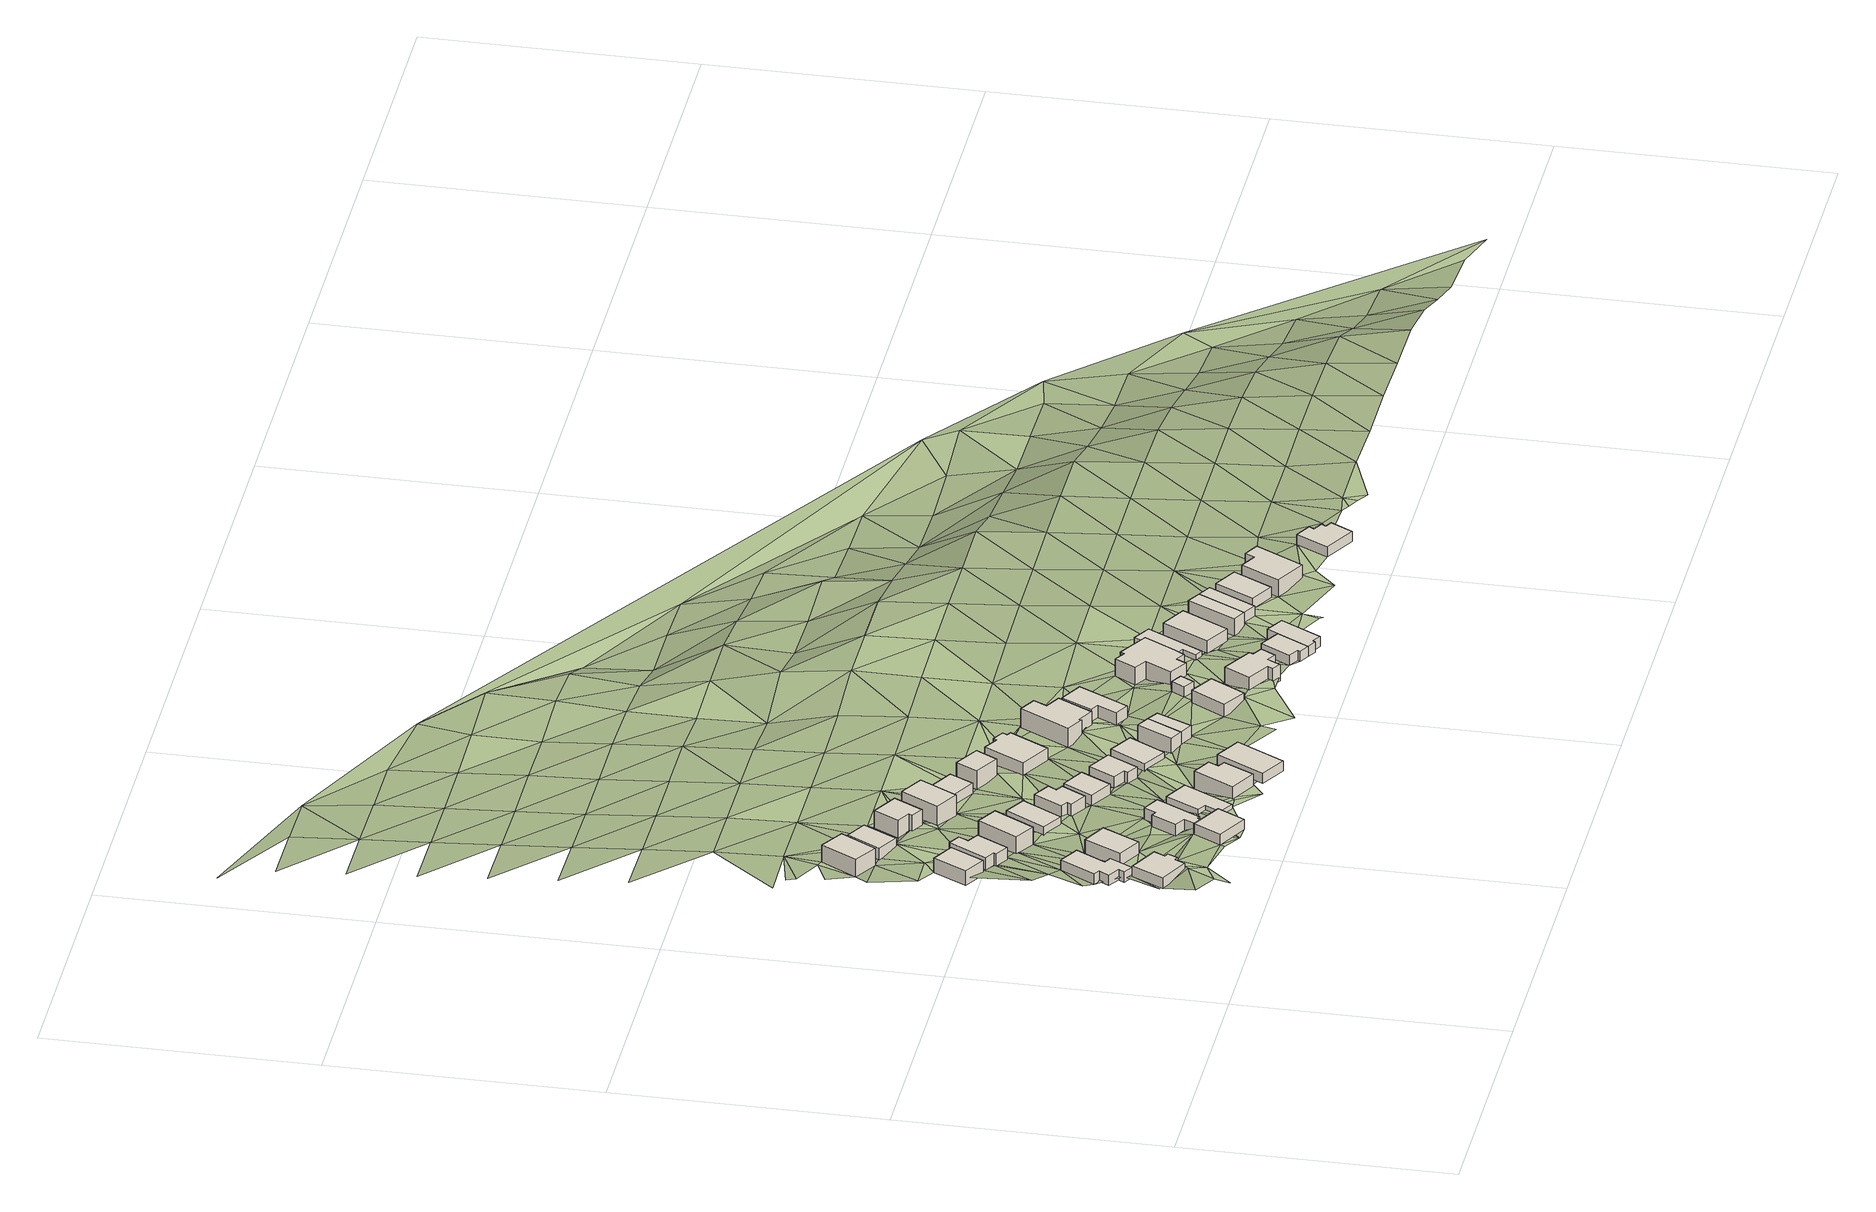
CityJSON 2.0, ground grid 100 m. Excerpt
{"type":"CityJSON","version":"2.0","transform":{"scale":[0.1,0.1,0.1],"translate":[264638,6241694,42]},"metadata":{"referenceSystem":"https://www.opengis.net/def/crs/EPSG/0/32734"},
"CityObjects":{
"building1":{"type":"Building","attributes":{"osm_address":"4 Baris Road University Estate Cape Town","osm_building":"house","osm_building:levels":"1","footprint":{"type":"Polygon"},"ground_height":74.81,"building_height":4.1,"roof_height":78.91,"plus_code":"4FRW3F63+GGM"},"geometry":[{"type":"Solid","lod":"1","boundaries":[[[[0,1,2,3]],[[1,4,5,2]],[[4,6,7,5]],[[6,8,9,7]],[[8,10,11,9]],[[10,12,13,11]],[[12,14,15,13]],[[14,0,3,15]],[[3,2,5,7,9,11,13,15]],[[14,12,10,8,6,4,1,0]]]]}]},
"building2":{"type":"Building","attributes":{"osm_address":"58 Ritchie Street University Estate Cape Town","osm_building":"house","osm_building:levels":"1","footprint":{"type":"Polygon"},"ground_height":72.65,"building_height":4.1,"roof_height":76.75,"plus_code":"4FRW3F63+JGF"},"geometry":[{"type":"Solid","lod":"1","boundaries":[[[[16,17,18,19]],[[17,20,21,18]],[[20,22,23,21]],[[22,24,25,23]],[[24,26,27,25]],[[26,28,29,27]],[[28,30,31,29]],[[30,32,33,31]],[[32,34,35,33]],[[34,16,19,35]],[[19,18,21,23,25,27,29,31,33,35]],[[34,32,30,28,26,24,22,20,17,16]]]]}]},
"building3":{"type":"Building","attributes":{"osm_address":"60 Ritchie Street University Estate Cape Town","osm_building":"house","osm_building:levels":"1","footprint":{"type":"Polygon"},"ground_height":74.81,"building_height":4.1,"roof_height":78.91,"plus_code":"4FRW3F63+JH4"},"geometry":[{"type":"Solid","lod":"1","boundaries":[[[[36,37,38,39]],[[37,40,41,38]],[[40,42,43,41]],[[42,36,39,43]],[[39,38,41,43]],[[42,40,37,36]]]]}]},
"building4":{"type":"Building","attributes":{"osm_address":"65 Ritchie Street University Estate Cape Town","osm_building":"house","osm_building:levels":"1","footprint":{"type":"Polygon"},"ground_height":70.51,"building_height":4.1,"roof_height":74.61,"plus_code":"4FRW3F63+QGM"},"geometry":[{"type":"Solid","lod":"1","boundaries":[[[[44,45,46,47]],[[45,48,49,46]],[[48,50,51,49]],[[50,44,47,51]],[[47,46,49,51]],[[50,48,45,44]]]]}]},
"building5":{"type":"Building","attributes":{"osm_address":"3 Baris Road University Estate Cape Town","osm_building":"house","osm_building:levels":"1","footprint":{"type":"Polygon"},"ground_height":76.83,"building_height":4.1,"roof_height":80.93,"plus_code":"4FRW3F63+FJH"},"geometry":[{"type":"Solid","lod":"1","boundaries":[[[[52,53,54,55]],[[53,56,57,54]],[[56,58,59,57]],[[58,52,55,59]],[[55,54,57,59]],[[58,56,53,52]]]]}]},
"building6":{"type":"Building","attributes":{"osm_address":"67 Ritchie Street University Estate Cape Town","osm_building":"house","osm_building:levels":"1","footprint":{"type":"Polygon"},"ground_height":70.51,"building_height":4.1,"roof_height":74.61,"plus_code":"4FRW3F63+QH6"},"geometry":[{"type":"Solid","lod":"1","boundaries":[[[[60,61,62,63]],[[61,64,65,62]],[[64,66,67,65]],[[66,68,69,67]],[[68,70,71,69]],[[70,72,73,71]],[[72,74,75,73]],[[74,60,63,75]],[[63,62,65,67,69,71,73,75]],[[74,72,70,68,66,64,61,60]]]]}]},
"building7":{"type":"Building","attributes":{"osm_address":"38 Selbourne Road University Estate Cape Town","osm_building":"house","osm_building:levels":"2","footprint":{"type":"Polygon"},"ground_height":67.01,"building_height":6.9,"roof_height":73.91,"plus_code":"4FRW3F63+WGG"},"geometry":[{"type":"Solid","lod":"1","boundaries":[[[[76,77,78,79]],[[77,80,81,78]],[[80,82,83,81]],[[82,76,79,83]],[[79,78,81,83]],[[82,80,77,76]]]]}]},
"building8":{"type":"Building","attributes":{"osm_address":"1 Baris Road University Estate Cape Town","osm_building":"house","osm_building:levels":"1","footprint":{"type":"Polygon"},"ground_height":73.82,"building_height":4.1,"roof_height":77.92,"plus_code":"4FRW3F63+GMW"},"geometry":[{"type":"Solid","lod":"1","boundaries":[[[[84,85,86,87]],[[85,88,89,86]],[[88,90,91,89]],[[90,92,93,91]],[[92,94,95,93]],[[94,96,97,95]],[[96,98,99,97]],[[98,100,101,99]],[[100,102,103,101]],[[102,84,87,103]],[[87,86,89,91,93,95,97,99,101,103]],[[102,100,98,96,94,92,90,88,85,84]]]]}]},
"building9":{"type":"Building","attributes":{"osm_address":"69 Ritchie Street University Estate Cape Town","osm_building":"house","osm_building:levels":"2","footprint":{"type":"Polygon"},"ground_height":69.58,"building_height":6.9,"roof_height":76.48,"plus_code":"4FRW3F63+PJV"},"geometry":[{"type":"Solid","lod":"1","boundaries":[[[[104,105,106,107]],[[105,108,109,106]],[[108,110,111,109]],[[110,104,107,111]],[[107,106,109,111]],[[110,108,105,104]]]]}]},
"building10":{"type":"Building","attributes":{"osm_address":"40 Selbourne Road University Estate Cape Town","osm_building":"house","osm_building:levels":"1","footprint":{"type":"Polygon"},"ground_height":67.01,"building_height":4.1,"roof_height":71.11,"plus_code":"4FRW3F63+WH5"},"geometry":[{"type":"Solid","lod":"1","boundaries":[[[[112,113,114,115]],[[113,116,117,114]],[[116,118,119,117]],[[118,112,115,119]],[[115,114,117,119]],[[118,116,113,112]]]]}]},
"building11":{"type":"Building","attributes":{"osm_address":"64 Ritchie Street University Estate Cape Town","osm_building":"house","osm_building:levels":"1","footprint":{"type":"Polygon"},"ground_height":73.32,"building_height":4.1,"roof_height":77.42,"plus_code":"4FRW3F63+GPG"},"geometry":[{"type":"Solid","lod":"1","boundaries":[[[[120,121,122,123]],[[121,124,125,122]],[[124,126,127,125]],[[126,128,129,127]],[[128,130,131,129]],[[130,120,123,131]],[[123,122,125,127,129,131]],[[130,128,126,124,121,120]]]]}]},
"building12":{"type":"Building","attributes":{"osm_address":"71 Ritchie Street University Estate Cape Town","osm_building":"house","osm_building:levels":"1","footprint":{"type":"Polygon"},"ground_height":69.58,"building_height":4.1,"roof_height":73.68,"plus_code":"4FRW3F63+PM8"},"geometry":[{"type":"Solid","lod":"1","boundaries":[[[[132,133,134,135]],[[133,136,137,134]],[[136,138,139,137]],[[138,132,135,139]],[[135,134,137,139]],[[138,136,133,132]]]]}]},
"building13":{"type":"Building","attributes":{"osm_address":"42 Selbourne Road University Estate Cape Town","osm_building":"house","osm_building:levels":"2","footprint":{"type":"Polygon"},"ground_height":66.49,"building_height":6.9,"roof_height":73.39,"plus_code":"4FRW3F63+VMJ"},"geometry":[{"type":"Solid","lod":"1","boundaries":[[[[140,141,142,143]],[[141,144,145,142]],[[144,146,147,145]],[[146,148,149,147]],[[148,150,151,149]],[[150,140,143,151]],[[143,142,145,147,149,151]],[[150,148,146,144,141,140]]]]}]},
"building14":{"type":"Building","attributes":{"osm_address":"66 Ritchie Street University Estate Cape Town","osm_building":"house","osm_building:levels":"1","footprint":{"type":"Polygon"},"ground_height":76.31,"building_height":4.1,"roof_height":80.41,"plus_code":"4FRW3F63+FQQ"},"geometry":[{"type":"Solid","lod":"1","boundaries":[[[[152,153,154,155]],[[153,156,157,154]],[[156,158,159,157]],[[158,160,161,159]],[[160,162,163,161]],[[162,152,155,163]],[[155,154,157,159,161,163]],[[162,160,158,156,153,152]]]]}]},
"building15":{"type":"Building","attributes":{"osm_address":"73 Ritchie Street University Estate Cape Town","osm_building":"house","osm_building:levels":"1","footprint":{"type":"Polygon"},"ground_height":70.76,"building_height":4.1,"roof_height":74.86,"plus_code":"4FRW3F63+MPP"},"geometry":[{"type":"Solid","lod":"1","boundaries":[[[[164,165,166,167]],[[165,168,169,166]],[[168,170,171,169]],[[170,172,173,171]],[[172,174,175,173]],[[174,176,177,175]],[[176,178,179,177]],[[178,164,167,179]],[[167,166,169,171,173,175,177,179]],[[178,176,174,172,170,168,165,164]]]]}]},
"building16":{"type":"Building","attributes":{"osm_address":"44 Selbourne Road University Estate Cape Town","osm_building":"house","osm_building:levels":"2","footprint":{"type":"Polygon"},"ground_height":67.99,"building_height":6.9,"roof_height":74.89,"plus_code":"4FRW3F63+RPR"},"geometry":[{"type":"Solid","lod":"1","boundaries":[[[[180,181,182,183]],[[181,184,185,182]],[[184,186,187,185]],[[186,180,183,187]],[[183,182,185,187]],[[186,184,181,180]]]]}]},
"building17":{"type":"Building","attributes":{"osm_address":"75 Ritchie Street University Estate Cape Town","osm_building":"house","osm_building:levels":"1","footprint":{"type":"Polygon"},"ground_height":70.76,"building_height":4.1,"roof_height":74.86,"plus_code":"4FRW3F63+MQ3"},"geometry":[{"type":"Solid","lod":"1","boundaries":[[[[188,189,190,191]],[[189,192,193,190]],[[192,194,195,193]],[[194,188,191,195]],[[191,190,193,195]],[[194,192,189,188]]]]}]},
"building18":{"type":"Building","attributes":{"osm_address":"68 Ritchie Street University Estate Cape Town","osm_building":"house","osm_building:levels":"1","footprint":{"type":"Polygon"},"ground_height":76.35,"building_height":4.1,"roof_height":80.45,"plus_code":"4FRW3F63+FR9"},"geometry":[{"type":"Solid","lod":"1","boundaries":[[[[196,197,198,199]],[[197,200,201,198]],[[200,202,203,201]],[[202,196,199,203]],[[199,198,201,203]],[[202,200,197,196]]]]}]},
"building19":{"type":"Building","attributes":{"osm_address":"46 Selbourne Road University Estate Cape Town","osm_building":"house","osm_building:levels":"1","footprint":{"type":"Polygon"},"ground_height":67.23,"building_height":4.1,"roof_height":71.33,"plus_code":"4FRW3F63+RQC"},"geometry":[{"type":"Solid","lod":"1","boundaries":[[[[204,205,206,207]],[[205,208,209,206]],[[208,210,211,209]],[[210,204,207,211]],[[207,206,209,211]],[[210,208,205,204]]]]}]},
"building20":{"type":"Building","attributes":{"osm_address":"77 Ritchie Street University Estate Cape Town","osm_building":"house","osm_building:levels":"1","footprint":{"type":"Polygon"},"ground_height":71.08,"building_height":4.1,"roof_height":75.18,"plus_code":"4FRW3F63+JRP"},"geometry":[{"type":"Solid","lod":"1","boundaries":[[[[212,213,214,215]],[[213,216,217,214]],[[216,218,219,217]],[[218,220,221,219]],[[220,222,223,221]],[[222,212,215,223]],[[215,214,217,219,221,223]],[[222,220,218,216,213,212]]]]}]},
"building21":{"type":"Building","attributes":{"osm_address":"79 Ritchie Street University Estate Cape Town","osm_building":"house","osm_building:levels":"1","footprint":{"type":"Polygon"},"ground_height":71.08,"building_height":4.1,"roof_height":75.18,"plus_code":"4FRW3F63+JV4"},"geometry":[{"type":"Solid","lod":"1","boundaries":[[[[224,225,226,227]],[[225,228,229,226]],[[228,230,231,229]],[[230,224,227,231]],[[227,226,229,231]],[[230,228,225,224]]]]}]},
"building22":{"type":"Building","attributes":{"osm_address":"48 Selbourne Road University Estate Cape Town","osm_building":"house","osm_building:levels":"2","footprint":{"type":"Polygon"},"ground_height":67.62,"building_height":6.9,"roof_height":74.52,"plus_code":"4FRW3F63+RR2"},"geometry":[{"type":"Solid","lod":"1","boundaries":[[[[232,233,234,235]],[[233,236,237,234]],[[236,238,239,237]],[[238,232,235,239]],[[235,234,237,239]],[[238,236,233,232]]]]}]},
"building23":{"type":"Building","attributes":{"osm_address":"81 Ritchie Street University Estate Cape Town","osm_building":"house","osm_building:levels":"1","footprint":{"type":"Polygon"},"ground_height":74.51,"building_height":4.1,"roof_height":78.61,"plus_code":"4FRW3F63+HWM"},"geometry":[{"type":"Solid","lod":"1","boundaries":[[[[240,241,242,243]],[[241,244,245,242]],[[244,246,247,245]],[[246,240,243,247]],[[243,242,245,247]],[[246,244,241,240]]]]}]},
"building24":{"type":"Building","attributes":{"osm_address":"50 Selbourne Road University Estate Cape Town","osm_building":"house","osm_building:levels":"1","footprint":{"type":"Polygon"},"ground_height":68.93,"building_height":4.1,"roof_height":73.03,"plus_code":"4FRW3F63+QV7"},"geometry":[{"type":"Solid","lod":"1","boundaries":[[[[248,249,250,251]],[[249,252,253,250]],[[252,254,255,253]],[[254,256,257,255]],[[256,258,259,257]],[[258,260,261,259]],[[260,262,263,261]],[[262,248,251,263]],[[251,250,253,255,257,259,261,263]],[[262,260,258,256,254,252,249,248]]]]}]},
"building25":{"type":"Building","attributes":{"osm_address":"4 Lorraine Avenue University Estate Cape Town","osm_building":"house","osm_building:levels":"1","footprint":{"type":"Polygon"},"ground_height":74.51,"building_height":4.1,"roof_height":78.61,"plus_code":"4FRW3F63+HWH"},"geometry":[{"type":"Solid","lod":"1","boundaries":[[[[240,246,247,243]],[[246,264,265,247]],[[264,266,267,265]],[[266,240,243,267]],[[243,247,265,267]],[[266,264,246,240]]]]}]},
"building26":{"type":"Building","attributes":{"osm_address":"52 Selbourne Road University Estate Cape Town","osm_building":"house","osm_building:levels":"2","footprint":{"type":"Polygon"},"ground_height":69.59,"building_height":6.9,"roof_height":76.49,"plus_code":"4FRW3F63+PX6"},"geometry":[{"type":"Solid","lod":"1","boundaries":[[[[268,269,270,271]],[[269,272,273,270]],[[272,274,275,273]],[[274,276,277,275]],[[276,278,279,277]],[[278,280,281,279]],[[280,282,283,281]],[[282,268,271,283]],[[271,270,273,275,277,279,281,283]],[[282,280,278,276,274,272,269,268]]]]}]},
"building27":{"type":"Building","attributes":{"osm_address":"83 Ritchie Street University Estate Cape Town","osm_building":"house","osm_building:levels":"1","footprint":{"type":"Polygon"},"ground_height":75.36,"building_height":4.1,"roof_height":79.46,"plus_code":"4FRW3F64+G2P"},"geometry":[{"type":"Solid","lod":"1","boundaries":[[[[284,285,286,287]],[[285,288,289,286]],[[288,290,291,289]],[[290,284,287,291]],[[287,286,289,291]],[[290,288,285,284]]]]}]},
"building28":{"type":"Building","attributes":{"osm_address":"54 Selbourne Road University Estate Cape Town","osm_building":"house","osm_building:levels":"1","footprint":{"type":"Polygon"},"ground_height":71.94,"building_height":4.1,"roof_height":76.04,"plus_code":"4FRW3F64+M2C"},"geometry":[{"type":"Solid","lod":"1","boundaries":[[[[292,293,294,295]],[[293,296,297,294]],[[296,298,299,297]],[[298,300,301,299]],[[300,302,303,301]],[[302,292,295,303]],[[295,294,297,299,301,303]],[[302,300,298,296,293,292]]]]}]},
"building29":{"type":"Building","attributes":{"osm_address":"Ritchie Street University Estate Cape Town","osm_building":"garage","osm_building:levels":"1","footprint":{"type":"Polygon"},"ground_height":75.36,"building_height":4.1,"roof_height":79.46,"plus_code":"4FRW3F64+H3C"},"geometry":[{"type":"Solid","lod":"1","boundaries":[[[[304,305,306,307]],[[305,308,309,306]],[[308,310,311,309]],[[310,304,307,311]],[[307,306,309,311]],[[310,308,305,304]]]]}]},
"building30":{"type":"Building","attributes":{"osm_address":"85 Ritchie Street University Estate Cape Town","osm_building":"house","osm_building:levels":"1","footprint":{"type":"Polygon"},"ground_height":77.81,"building_height":4.1,"roof_height":81.91,"plus_code":"4FRW3F64+F4R"},"geometry":[{"type":"Solid","lod":"1","boundaries":[[[[312,313,314,315]],[[313,316,317,314]],[[316,318,319,317]],[[318,320,321,319]],[[320,322,323,321]],[[322,324,325,323]],[[324,326,327,325]],[[326,328,329,327]],[[328,330,331,329]],[[330,312,315,331]],[[315,314,317,319,321,323,325,327,329,331]],[[330,328,326,324,322,320,318,316,313,312]]]]}]},
"building31":{"type":"Building","attributes":{"osm_address":"87 Ritchie Street University Estate Cape Town","osm_building":"house","osm_building:levels":"1","footprint":{"type":"Polygon"},"ground_height":78.56,"building_height":4.1,"roof_height":82.66,"plus_code":"4FRW3F64+F57"},"geometry":[{"type":"Solid","lod":"1","boundaries":[[[[332,333,334,335]],[[333,336,337,334]],[[336,338,339,337]],[[338,340,341,339]],[[340,342,343,341]],[[342,332,335,343]],[[335,334,337,339,341,343]],[[342,340,338,336,333,332]]]]}]},
"building32":{"type":"Building","attributes":{"osm_address":"56 Selbourne Road University Estate Cape Town","osm_building":"house","osm_building:levels":"2","footprint":{"type":"Polygon"},"ground_height":72.74,"building_height":6.9,"roof_height":79.64,"plus_code":"4FRW3F64+J48"},"geometry":[{"type":"Solid","lod":"1","boundaries":[[[[344,345,346,347,348,349]],[[345,350,351,347,346]],[[350,352,353,351]],[[352,354,355,353]],[[354,356,357,355]],[[356,358,359,357]],[[358,360,361,359]],[[360,362,363,361]],[[362,364,365,363]],[[364,366,367,365]],[[366,344,349,348,367]],[[348,347,351,353,355,357,359,361,363,365,367]],[[366,364,362,360,358,356,354,352,350,345,344]]]]}]},
"building33":{"type":"Building","attributes":{"osm_address":"89 Ritchie Street University Estate Cape Town","osm_building":"house","osm_building:levels":"1","footprint":{"type":"Polygon"},"ground_height":78.56,"building_height":4.1,"roof_height":82.66,"plus_code":"4FRW3F64+F62"},"geometry":[{"type":"Solid","lod":"1","boundaries":[[[[332,368,369,335]],[[368,370,371,369]],[[370,372,373,371]],[[372,374,375,373]],[[374,376,377,375]],[[376,333,334,377]],[[333,332,335,334]],[[335,369,371,373,375,377,334]],[[333,376,374,372,370,368,332]]]]}]},
"building34":{"type":"Building","attributes":{"osm_building":"garage","osm_building:levels":"1","footprint":{"type":"Polygon"},"ground_height":73.6,"building_height":4.1,"roof_height":77.7,"plus_code":"4FRW3F64+J5G"},"geometry":[{"type":"Solid","lod":"1","boundaries":[[[[378,379,349,346]],[[379,380,381,349]],[[380,382,383,381]],[[382,384,385,383]],[[384,386,387,385]],[[386,388,389,387]],[[388,378,346,389]],[[346,349,381,383,385,387,389]],[[388,386,384,382,380,379,378]]]]}]},
"building35":{"type":"Building","attributes":{"osm_address":"58 Selbourne Road University Estate Cape Town","osm_building":"house","osm_building:levels":"1","footprint":{"type":"Polygon"},"ground_height":76.29,"building_height":4.1,"roof_height":80.39,"plus_code":"4FRW3F64+H6M"},"geometry":[{"type":"Solid","lod":"1","boundaries":[[[[390,391,392,393]],[[391,394,395,392]],[[394,396,397,395]],[[396,390,393,397]],[[393,392,395,397]],[[396,394,391,390]]]]}]},
"building36":{"type":"Building","attributes":{"osm_address":"60A Selbourne Road University Estate Cape Town","osm_building":"house","osm_building:levels":"1","footprint":{"type":"Polygon"},"ground_height":79.12,"building_height":4.1,"roof_height":83.22,"plus_code":"4FRW3F64+H76"},"geometry":[{"type":"Solid","lod":"1","boundaries":[[[[398,399,400,401]],[[399,402,403,400]],[[402,404,405,403]],[[404,398,401,405]],[[401,400,403,405]],[[404,402,399,398]]]]}]},
"building37":{"type":"Building","attributes":{"osm_address":"60 Selbourne Road University Estate Cape Town","osm_building":"house","osm_building:levels":"1","footprint":{"type":"Polygon"},"ground_height":79.12,"building_height":4.1,"roof_height":83.22,"plus_code":"4FRW3F64+H74"},"geometry":[{"type":"Solid","lod":"1","boundaries":[[[[406,407,401,400]],[[407,408,409,401]],[[408,410,411,409]],[[410,406,400,411]],[[400,401,409,411]],[[410,408,407,406]]]]}]},
"building38":{"type":"Building","attributes":{"osm_address":"62 Selbourne Road University Estate Cape Town","osm_building":"house","osm_building:levels":"1","footprint":{"type":"Polygon"},"ground_height":79.12,"building_height":4.1,"roof_height":83.22,"plus_code":"4FRW3F64+G8P"},"geometry":[{"type":"Solid","lod":"1","boundaries":[[[[412,413,414,415]],[[413,416,417,414]],[[416,418,419,417]],[[418,412,415,419]],[[415,414,417,419]],[[418,416,413,412]]]]}]},
"building39":{"type":"Building","attributes":{"osm_address":"64 Selbourne Road University Estate Cape Town","osm_building":"house","osm_building:levels":"2","footprint":{"type":"Polygon"},"ground_height":79.09,"building_height":6.9,"roof_height":85.99,"plus_code":"4FRW3F64+G98"},"geometry":[{"type":"Solid","lod":"1","boundaries":[[[[420,421,422,423]],[[421,424,425,422]],[[424,426,427,425]],[[426,428,429,427]],[[428,430,431,429]],[[430,420,423,431]],[[423,422,425,427,429,431]],[[430,428,426,424,421,420]]]]}]},
"building40":{"type":"Building","attributes":{"osm_address":"68 Selbourne Road University Estate Cape Town","osm_building":"house","osm_building:levels":"1","footprint":{"type":"Polygon"},"ground_height":81.88,"building_height":4.1,"roof_height":85.98,"plus_code":"4FRW3F64+FF4"},"geometry":[{"type":"Solid","lod":"1","boundaries":[[[[432,433,434,435]],[[433,436,437,434]],[[436,438,439,437]],[[438,440,441,439]],[[440,442,443,441]],[[442,444,445,443]],[[444,446,447,445]],[[446,432,435,447]],[[435,434,437,439,441,443,445,447]],[[446,444,442,440,438,436,433,432]]]]}]},
"terrain1":{"type":"TINRelief","geometry":[{"type":"CompositeSurface","lod":"1","boundaries":[[[448,449,450]],[[1,449,448]],[[451,452,450]],[[450,452,448]],[[453,454,0]],[[1,448,455]],[[1,455,456]],[[455,448,452]],[[12,0,1]],[[457,20,458]],[[453,459,458]],[[456,12,1]],[[458,459,457]],[[455,452,460]],[[0,461,453]],[[461,459,453]],[[17,462,20]],[[456,455,460]],[[0,463,461]],[[459,464,457]],[[17,20,457]],[[0,12,463]],[[459,461,465]],[[456,460,10]],[[466,462,17]],[[456,10,12]],[[461,463,465]],[[56,460,452]],[[464,459,465]],[[14,463,12]],[[467,457,464]],[[10,14,12]],[[17,457,467]],[[464,465,468]],[[452,469,56]],[[470,471,472]],[[473,470,466]],[[465,463,474]],[[474,463,14]],[[464,468,16]],[[460,53,10]],[[468,465,474]],[[467,464,16]],[[473,471,470]],[[10,53,14]],[[56,53,460]],[[475,466,17]],[[45,472,471]],[[476,16,468]],[[466,477,473]],[[478,56,469]],[[14,53,474]],[[467,479,17]],[[466,475,477]],[[36,468,474]],[[471,473,480]],[[36,476,468]],[[467,16,479]],[[56,478,53]],[[480,473,481]],[[482,80,483]],[[473,477,481]],[[482,45,484]],[[44,471,480]],[[44,45,471]],[[475,17,479]],[[481,477,475]],[[485,474,53]],[[483,80,77]],[[486,480,481]],[[476,104,16]],[[484,80,482]],[[487,36,474]],[[53,478,488]],[[484,45,44]],[[487,474,485]],[[489,77,490]],[[44,480,486]],[[478,58,52]],[[104,479,16]],[[491,481,475]],[[492,485,53]],[[53,488,492]],[[52,488,478]],[[484,44,66]],[[493,476,36]],[[491,486,481]],[[77,80,76]],[[491,475,479]],[[66,44,486]],[[494,495,496]],[[497,485,492]],[[490,77,76]],[[476,493,104]],[[498,492,488]],[[499,80,484]],[[497,492,498]],[[36,487,500]],[[487,485,500]],[[486,64,66]],[[58,501,52]],[[498,488,502]],[[52,502,488]],[[498,502,497]],[[490,494,496]],[[66,503,484]],[[504,485,497]],[[486,491,64]],[[503,499,484]],[[500,485,504]],[[501,58,505]],[[497,502,506]],[[503,66,64]],[[507,36,500]],[[502,52,506]],[[36,507,493]],[[80,82,76]],[[80,499,82]],[[508,491,479]],[[104,508,479]],[[490,76,494]],[[494,509,510]],[[506,504,497]],[[64,491,108]],[[501,506,52]],[[104,493,511]],[[507,500,504]],[[494,76,82]],[[104,511,508]],[[506,501,512]],[[108,491,508]],[[501,505,512]],[[499,503,513]],[[513,82,499]],[[511,493,514]],[[102,504,506]],[[108,515,64]],[[507,504,102]],[[515,503,64]],[[494,82,513]],[[512,505,516]],[[506,512,120]],[[108,508,105]],[[514,493,517]],[[518,508,511]],[[120,102,506]],[[192,493,507]],[[509,519,520]],[[518,511,514]],[[521,512,516]],[[516,505,522]],[[503,118,513]],[[515,108,105]],[[144,118,503]],[[523,144,503]],[[508,518,105]],[[515,523,503]],[[521,516,522]],[[192,507,102]],[[517,493,192]],[[521,130,512]],[[512,130,120]],[[514,517,524]],[[525,102,120]],[[526,494,513]],[[524,133,514]],[[521,522,527]],[[144,523,528]],[[518,514,133]],[[524,517,529]],[[509,494,526]],[[519,530,531]],[[141,118,144]],[[515,532,523]],[[144,528,141]],[[120,130,525]],[[533,515,105]],[[533,105,518]],[[528,523,532]],[[534,529,517]],[[532,515,535]],[[513,118,526]],[[164,524,529]],[[194,102,525]],[[192,534,517]],[[152,130,521]],[[118,141,536]],[[192,102,194]],[[537,521,527]],[[515,533,535]],[[164,133,524]],[[533,518,133]],[[529,534,176]],[[152,521,537]],[[532,535,533]],[[140,528,532]],[[141,528,140]],[[164,529,176]],[[536,526,118]],[[519,509,538]],[[530,539,540]],[[140,536,141]],[[534,192,189]],[[534,541,176]],[[525,130,542]],[[543,537,527]],[[544,133,164]],[[532,533,208]],[[527,545,543]],[[538,509,526]],[[164,176,178]],[[180,140,532]],[[189,541,534]],[[194,189,192]],[[533,133,544]],[[525,546,194]],[[180,532,208]],[[152,537,547]],[[541,178,176]],[[544,164,178]],[[152,548,130]],[[547,537,543]],[[541,189,178]],[[530,519,549]],[[542,546,525]],[[539,550,551]],[[547,543,196]],[[546,216,194]],[[194,188,189]],[[547,552,152]],[[536,140,553]],[[216,188,194]],[[208,533,210]],[[533,544,210]],[[536,553,526]],[[130,548,542]],[[554,180,208]],[[549,519,538]],[[202,543,545]],[[216,546,555]],[[553,140,180]],[[548,152,552]],[[196,552,547]],[[543,202,196]],[[556,178,189]],[[554,208,205]],[[557,216,555]],[[546,542,555]],[[544,178,556]],[[557,188,216]],[[208,210,205]],[[530,558,539]],[[550,559,560]],[[544,236,210]],[[553,180,554]],[[188,556,189]],[[538,526,561]],[[202,552,196]],[[558,530,549]],[[542,562,555]],[[205,553,554]],[[555,562,557]],[[236,544,563]],[[204,205,210]],[[542,548,562]],[[210,236,204]],[[561,526,553]],[[548,552,564]],[[556,563,544]],[[553,205,204]],[[565,550,539]],[[559,566,567]],[[568,188,557]],[[562,569,557]],[[204,236,233]],[[564,225,548]],[[562,548,225]],[[570,552,202]],[[564,552,571]],[[549,538,572]],[[233,236,563]],[[558,565,539]],[[568,556,188]],[[571,552,570]],[[569,568,557]],[[225,569,562]],[[572,538,561]],[[573,559,550]],[[563,574,233]],[[202,575,570]],[[571,224,564]],[[576,577,202]],[[225,564,224]],[[202,577,575]],[[549,578,558]],[[204,579,553]],[[563,556,258]],[[565,573,550]],[[566,580,581]],[[569,225,276]],[[579,204,233]],[[571,570,241]],[[260,574,563]],[[574,582,233]],[[553,579,561]],[[224,571,241]],[[572,578,549]],[[569,276,568]],[[258,556,568]],[[563,258,260]],[[583,225,224]],[[559,580,566]],[[574,260,582]],[[570,240,241]],[[570,575,584]],[[579,233,582]],[[558,585,565]],[[573,586,559]],[[225,583,276]],[[575,577,290]],[[240,570,584]],[[256,582,260]],[[587,572,561]],[[568,588,258]],[[589,224,241]],[[590,584,575]],[[568,276,591]],[[558,578,585]],[[256,260,258]],[[575,290,590]],[[568,591,588]],[[580,559,586]],[[592,593,577]],[[241,240,589]],[[561,579,587]],[[224,589,583]],[[256,258,254]],[[258,588,254]],[[594,573,565]],[[276,583,595]],[[240,584,589]],[[577,593,290]],[[254,588,591]],[[565,585,594]],[[590,596,584]],[[276,597,591]],[[595,583,598]],[[582,256,599]],[[597,276,595]],[[290,596,590]],[[598,583,589]],[[578,572,600]],[[254,591,601]],[[582,599,579]],[[584,602,589]],[[572,587,603]],[[598,589,604]],[[592,605,593]],[[256,254,599]],[[598,606,595]],[[586,573,607]],[[589,602,604]],[[595,606,597]],[[593,596,290]],[[598,604,608]],[[601,591,597]],[[608,606,598]],[[584,596,305]],[[585,578,600]],[[608,604,602]],[[602,584,304]],[[607,573,594]],[[572,603,600]],[[599,254,601]],[[305,304,584]],[[587,579,609]],[[605,610,593]],[[611,597,606]],[[293,606,608]],[[586,612,580]],[[597,613,601]],[[614,596,593]],[[614,593,610]],[[611,606,293]],[[599,609,579]],[[611,613,597]],[[601,613,599]],[[596,308,305]],[[610,605,615]],[[585,616,594]],[[617,608,602]],[[596,614,308]],[[607,612,586]],[[613,611,293]],[[305,308,304]],[[608,618,293]],[[619,603,587]],[[615,605,620]],[[615,621,610]],[[617,602,304]],[[614,610,312]],[[616,585,600]],[[622,308,614]],[[610,621,312]],[[310,304,308]],[[308,622,310]],[[614,312,622]],[[608,617,618]],[[621,615,620]],[[587,609,619]],[[623,304,310]],[[613,293,624]],[[625,607,594]],[[626,621,620]],[[304,623,617]],[[627,310,622]],[[622,312,627]],[[628,312,621]],[[613,629,599]],[[600,603,630]],[[624,293,618]],[[626,620,631]],[[623,310,627]],[[631,620,338]],[[628,621,626]],[[625,594,616]],[[617,623,356]],[[632,312,628]],[[603,619,630]],[[340,631,338]],[[338,342,340]],[[623,358,356]],[[354,618,617]],[[626,631,633]],[[627,634,623]],[[580,612,635]],[[607,636,612]],[[626,633,628]],[[637,609,599]],[[623,634,358]],[[613,624,629]],[[312,638,627]],[[354,617,356]],[[638,312,632]],[[618,354,624]],[[633,632,628]],[[639,616,600]],[[633,631,336]],[[636,607,625]],[[634,627,640]],[[340,333,631]],[[632,633,336]],[[356,358,352]],[[352,354,356]],[[340,332,333]],[[640,627,638]],[[358,634,379]],[[631,333,336]],[[600,630,639]],[[599,629,637]],[[379,634,640]],[[370,333,332]],[[354,350,624]],[[641,632,336]],[[642,638,632]],[[643,619,609]],[[354,352,350]],[[632,641,642]],[[640,638,644]],[[645,625,616]],[[640,644,379]],[[378,352,358]],[[379,378,358]],[[642,644,638]],[[333,376,336]],[[612,636,635]],[[641,336,376]],[[646,333,370]],[[619,643,630]],[[647,644,642]],[[639,645,616]],[[642,641,647]],[[609,637,643]],[[352,378,350]],[[379,644,378]],[[624,350,648]],[[629,624,648]],[[641,649,647]],[[333,650,376]],[[636,625,651]],[[641,376,649]],[[646,650,333]],[[388,350,378]],[[647,390,644]],[[649,376,404]],[[651,625,645]],[[390,378,644]],[[388,648,350]],[[649,390,647]],[[376,650,407]],[[639,630,652]],[[376,407,404]],[[630,643,653]],[[646,654,650]],[[386,388,378]],[[637,629,655]],[[648,656,629]],[[378,390,386]],[[657,654,646]],[[636,658,635]],[[650,408,407]],[[639,652,645]],[[388,386,648]],[[649,404,659]],[[636,651,658]],[[630,653,652]],[[408,650,654]],[[649,660,390]],[[654,657,661]],[[637,655,643]],[[629,656,655]],[[404,407,406]],[[386,390,660]],[[649,659,660]],[[407,408,413]],[[408,654,413]],[[651,645,662]],[[659,404,406]],[[406,407,413]],[[663,653,643]],[[660,664,386]],[[648,386,665]],[[654,421,413]],[[662,645,652]],[[660,659,664]],[[663,643,655]],[[421,654,666]],[[667,658,651]],[[406,413,410]],[[413,421,416]],[[656,648,668]],[[664,659,406]],[[665,386,664]],[[412,410,413]],[[664,406,410]],[[662,667,651]],[[416,420,413]],[[669,652,653]],[[420,412,413]],[[663,670,653]],[[648,665,668]],[[671,421,666]],[[635,658,672]],[[673,655,656]],[[430,416,421]],[[669,662,652]],[[671,666,674]],[[653,670,669]],[[430,421,671]],[[430,420,416]],[[420,418,412]],[[655,673,663]],[[675,664,410]],[[656,668,673]],[[675,410,412]],[[667,672,658]],[[418,420,676]],[[412,418,675]],[[677,667,662]],[[665,664,678]],[[676,420,430]],[[430,671,426]],[[428,418,676]],[[670,663,679]],[[674,432,671]],[[677,662,669]],[[676,430,428]],[[675,418,428]],[[426,428,430]],[[663,673,679]],[[678,664,675]],[[433,432,674]],[[426,671,432]],[[668,665,680]],[[428,426,675]],[[681,669,670]],[[667,677,672]],[[670,679,681]],[[665,678,680]],[[432,433,444]],[[436,440,433]],[[673,668,682]],[[444,433,440]],[[635,672,683]],[[684,677,669]],[[685,426,432]],[[432,444,446]],[[426,686,675]],[[673,682,679]],[[440,436,438]],[[684,669,681]],[[668,680,682]],[[440,442,444]],[[446,444,442]],[[685,432,446]],[[438,442,440]],[[687,672,677]],[[442,688,446]],[[689,678,675]],[[686,426,685]],[[438,688,442]],[[446,688,685]],[[679,690,681]],[[684,687,677]],[[688,438,691]],[[690,679,682]],[[689,675,686]],[[678,692,680]],[[684,681,693]],[[685,688,694]],[[693,681,690]],[[678,689,692]],[[695,682,680]],[[694,688,691]],[[687,683,672]],[[691,696,697]],[[698,687,684]],[[686,685,699]],[[696,700,697]],[[698,684,693]],[[680,692,695]],[[694,691,697]],[[701,697,700]],[[702,690,682]],[[685,694,699]],[[689,686,703]],[[687,698,683]],[[682,695,702]],[[693,690,704]],[[705,697,701]],[[703,686,699]],[[692,689,706]],[[698,693,704]],[[707,694,697]],[[690,702,704]],[[689,703,706]],[[683,708,635]],[[709,695,692]],[[705,707,697]],[[710,683,698]],[[699,694,711]],[[698,704,710]],[[692,706,709]],[[712,702,695]],[[694,707,711]],[[703,699,713]],[[695,709,712]],[[714,704,702]],[[713,699,711]],[[706,703,715]],[[714,710,704]],[[705,716,707]],[[702,712,714]],[[703,713,715]],[[683,710,717]],[[709,706,718]],[[716,705,719]],[[720,711,707]],[[709,718,712]],[[706,715,718]],[[707,716,720]],[[711,721,713]],[[710,714,717]],[[714,712,717]],[[718,722,712]],[[721,711,720]],[[723,715,713]],[[724,716,719]],[[712,722,717]],[[713,721,723]],[[725,718,715]],[[719,726,724]],[[717,708,683]],[[720,716,727]],[[718,725,722]],[[715,723,725]],[[716,724,727]],[[721,720,728]],[[717,722,729]],[[722,725,729]],[[728,720,727]],[[723,721,730]],[[726,731,724]],[[721,728,730]],[[732,725,723]],[[731,726,733]],[[729,708,717]],[[724,734,727]],[[723,730,732]],[[735,729,725]],[[724,731,734]],[[728,727,736]],[[725,732,735]],[[736,727,734]],[[729,735,708]],[[730,728,737]],[[733,738,731]],[[728,736,737]],[[732,730,739]],[[738,733,740]],[[731,741,734]],[[739,735,732]],[[730,737,739]],[[731,738,741]],[[742,736,734]],[[708,735,743]],[[742,734,741]],[[737,736,744]],[[735,739,743]],[[738,740,745]],[[743,739,737]],[[736,742,744]],[[745,740,746]],[[741,738,747]],[[737,744,743]],[[738,745,747]],[[741,748,742]],[[744,742,748]],[[748,741,747]],[[749,745,746]],[[750,743,744]],[[749,746,751]],[[744,748,750]],[[747,745,752]],[[748,747,752]],[[745,749,752]],[[750,748,752]],[[751,753,749]],[[753,752,749]],[[752,753,750]],[[753,751,754]],[[753,755,750]],[[756,753,754]],[[755,753,756]]]}]}
},
"vertices":[
[249,388,328],[189,269,328],[189,269,369],[249,388,369],[303,212,328],[303,212,369],[322,250,328],[322,250,369],[336,243,328],[336,243,369],[356,282,328],[356,282,369],[340,290,328],[340,290,369],[361,331,328],[361,331,369],
[357,603,307],[281,645,307],[281,645,348],[357,603,348],[206,512,307],[206,512,348],[229,500,307],[229,500,348],[207,461,307],[207,461,348],[252,436,307],[252,436,348],[240,413,307],[240,413,348],[277,392,307],[277,392,348],[324,478,307],[324,478,348],[296,493,307],[296,493,348],
[490,535,295],[398,582,295],[398,582,369],[490,535,369],[327,444,295],[327,444,369],[418,397,295],[418,397,369],
[332,1040,268],[247,1085,268],[247,1085,326],[332,1040,326],[180,959,268],[180,959,326],[264,914,268],[264,914,326],
[660,163,348],[542,226,348],[542,226,389],[660,163,389],[486,123,348],[486,123,389],[604,60,348],[604,60,389],
[432,966,268],[388,991,268],[388,991,326],[432,966,326],[408,1027,268],[408,1027,326],[364,1052,268],[364,1052,326],[283,909,268],[283,909,326],[321,888,268],[321,888,326],[316,878,268],[316,878,326],[367,849,268],[367,849,326],
[277,1484,250],[198,1350,250],[198,1350,319],[277,1484,319],[288,1298,250],[288,1298,319],[366,1432,250],[366,1432,319],
[668,425,313],[644,380,313],[644,380,359],[668,425,359],[625,390,313],[625,390,359],[575,296,313],[575,296,359],[616,275,313],[616,275,359],[591,228,313],[591,228,359],[622,211,313],[622,211,359],[633,230,313],[633,230,359],[643,225,313],[643,225,359],[732,391,313],[732,391,359],
[489,782,276],[575,932,276],[575,932,345],[489,782,345],[498,976,276],[498,976,345],[412,826,276],[412,826,345],
[407,1419,245],[338,1294,245],[338,1294,291],[407,1419,291],[417,1250,245],[417,1250,291],[486,1376,245],[486,1376,291],
[767,366,313],[699,240,313],[699,240,354],[767,366,354],[733,222,313],[733,222,354],[701,163,313],[701,163,354],[757,133,313],[757,133,354],[857,318,313],[857,318,354],
[624,710,267],[709,858,267],[709,858,317],[624,710,317],[630,903,267],[630,903,317],[545,755,267],[545,755,317],
[647,1299,245],[550,1352,245],[550,1352,314],[647,1299,314],[498,1258,245],[498,1258,314],[549,1230,245],[549,1230,314],[541,1216,245],[541,1216,314],[587,1191,245],[587,1191,314],
[906,294,313],[825,143,313],[825,143,384],[906,294,384],[924,91,313],[924,91,384],[984,204,313],[984,204,384],[957,219,313],[957,219,384],[977,257,313],[977,257,384],
[738,825,267],[676,719,267],[676,719,329],[738,825,329],[704,703,267],[704,703,329],[695,687,267],[695,687,329],[759,650,267],[759,650,329],[811,740,267],[811,740,329],[784,756,267],[784,756,329],[803,788,267],[803,788,329],
[672,1279,245],[594,1139,245],[594,1139,329],[672,1279,329],[684,1090,245],[684,1090,329],[762,1229,245],[762,1229,329],
[918,693,288],[831,740,288],[831,740,329],[918,693,329],[769,629,288],[769,629,329],[856,581,288],[856,581,329],
[1033,237,343],[934,58,343],[934,58,384],[1033,237,384],[1032,5,343],[1032,5,384],[1131,184,343],[1131,184,384],
[882,1148,252],[783,1201,252],[783,1201,293],[882,1148,293],[735,1113,252],[735,1113,293],[835,1060,252],[835,1060,293],
[1048,624,288],[957,674,288],[957,674,332],[1048,624,332],[902,575,288],[902,575,332],[948,549,288],[948,549,332],[940,535,288],[940,535,332],[984,510,288],[984,510,332],
[1178,572,291],[1087,623,291],[1087,623,332],[1178,572,332],[1011,488,291],[1011,488,332],[1101,437,291],[1101,437,332],
[1004,1079,252],[910,1132,252],[910,1132,325],[1004,1079,325],[864,1052,252],[864,1052,325],[958,999,252],[958,999,325],
[1261,525,299],[1211,552,299],[1211,552,366],[1261,525,366],[1140,420,299],[1140,420,366],[1190,394,299],[1190,394,366],
[1090,845,256],[1171,991,256],[1171,991,310],[1090,845,310],[1155,1000,256],[1155,1000,310],[1165,1018,256],[1165,1018,310],[1121,1042,256],[1121,1042,310],[1114,1028,256],[1114,1028,310],[1057,1060,256],[1057,1060,310],[973,909,256],[973,909,310],
[1241,368,299],[1241,368,366],[1304,500,299],[1304,500,366],
[1376,861,269],[1317,892,269],[1317,892,345],[1376,861,345],[1344,942,269],[1344,942,345],[1281,976,269],[1281,976,345],[1179,789,269],[1179,789,345],[1242,755,269],[1242,755,345],[1246,764,269],[1246,764,345],[1306,732,269],[1306,732,345],
[1481,229,325],[1556,358,325],[1556,358,375],[1481,229,375],[1465,410,325],[1465,410,375],[1390,281,325],[1390,281,375],
[1476,806,276],[1389,852,276],[1389,852,340],[1476,806,340],[1328,738,276],[1328,738,340],[1360,721,276],[1360,721,340],[1322,649,276],[1322,649,340],[1377,620,276],[1377,620,340],
[1512,489,334],[1483,439,334],[1483,439,375],[1512,489,375],[1524,414,334],[1524,414,375],[1554,465,334],[1554,465,375],
[1602,320,334],[1546,223,334],[1546,223,399],[1602,320,399],[1633,174,334],[1633,174,399],[1622,154,334],[1622,154,399],[1654,135,334],[1654,135,399],[1682,183,334],[1682,183,399],[1715,164,334],[1715,164,399],[1748,219,334],[1748,219,399],[1709,241,334],[1709,241,399],[1717,255,334],[1717,255,399],
[1782,60,366],[1849,180,366],[1849,180,407],[1782,60,407],[1772,224,366],[1772,224,407],[1709,114,366],[1709,114,407],[1749,91,366],[1749,91,407],[1744,81,366],[1744,81,407],
[1725,520,307],[1790,636,307],[1790,636,357],[1790,636,376],[1725,520,376],[1725,520,357],[1675,701,307],[1675,701,376],[1666,686,307],[1666,686,376],[1625,710,307],[1625,710,376],[1579,630,307],[1579,630,376],[1627,602,307],[1627,602,376],[1571,504,307],[1571,504,376],[1642,463,307],[1642,463,376],[1663,500,307],[1663,500,376],[1698,480,307],[1698,480,376],
[1816,42,366],[1816,42,407],[1824,51,366],[1824,51,407],[1857,33,366],[1857,33,407],[1941,184,366],[1941,184,407],[1872,222,366],[1872,222,407],
[1790,636,316],[1725,520,316],[1764,498,316],[1764,498,357],[1737,448,316],[1737,448,357],[1766,432,316],[1766,432,357],[1882,641,316],[1882,641,357],[1813,679,316],[1813,679,357],
[1886,590,316],[1791,417,316],[1791,417,384],[1886,590,384],[1887,365,316],[1887,365,384],[1982,539,316],[1982,539,384],
[1962,320,343],[2057,497,343],[2057,497,412],[1962,320,412],[2006,525,343],[2006,525,412],[1912,346,343],[1912,346,412],
[2057,497,371],[1962,320,371],[2012,293,371],[2012,293,412],[2108,470,371],[2108,470,412],
[2139,454,371],[2060,308,371],[2060,308,412],[2139,454,412],[2149,260,371],[2149,260,412],[2229,406,371],[2229,406,412],
[2233,380,371],[2156,238,371],[2156,238,440],[2233,380,440],[2273,175,371],[2273,175,440],[2370,353,371],[2370,353,440],[2313,384,371],[2313,384,440],[2293,348,371],[2293,348,440],
[2475,233,399],[2410,114,399],[2410,114,440],[2475,233,440],[2531,49,399],[2531,49,440],[2576,131,399],[2576,131,440],[2550,145,399],[2550,145,440],[2560,162,399],[2560,162,440],[2524,182,399],[2524,182,440],[2535,201,399],[2535,201,440],
[289,198,358],[120,140,374],[233,95,358],[218,37,358],[307,135,358],[240,413,328],[150,272,347],[303,212,358],[322,250,358],[229,500,328],[207,461,328],[252,436,328],[336,243,358],[277,392,328],[163,544,322],[307,384,328],[296,493,328],[327,444,328],[244,680,307],[307,632,307],[324,478,328],[479,105,348],[167,725,322],[264,914,285],[180,959,300],[307,880,285],[418,397,328],[367,849,285],[398,582,307],[316,878,285],[545,66,348],[412,826,285],[283,909,285],[321,888,285],[182,1128,268],[147,1300,263],[307,1128,268],[575,296,318],[388,991,285],[557,384,318],[622,211,348],[140,1447,263],[253,1495,250],[432,966,276],[591,228,348],[557,632,295],[307,1625,240],[134,1585,248],[151,1550,248],[616,275,318],[633,230,348],[338,1294,250],[625,390,318],[701,163,343],[643,225,348],[417,1250,268],[644,380,318],[757,133,343],[699,240,343],[668,425,318],[557,880,276],[307,1873,230],[75,1618,248],[545,755,295],[733,222,343],[407,1419,250],[624,710,295],[557,1128,260],[807,135,343],[695,687,288],[630,903,276],[307,2122,214],[57,2122,225],[825,143,343],[864,45,343],[541,1216,260],[676,719,295],[807,384,313],[557,1625,233],[924,91,343],[549,1230,260],[704,703,288],[307,2370,195],[57,2370,206],[587,1191,260],[684,1090,252],[759,650,288],[594,1139,260],[557,1377,245],[957,219,343],[557,1873,223],[307,2618,177],[57,2618,186],[811,740,288],[984,510,291],[984,204,343],[807,880,267],[1032,5,380],[940,535,291],[977,257,343],[1011,488,315],[557,2122,205],[307,2866,161],[57,2866,167],[1057,384,315],[807,1377,243],[762,1229,252],[948,549,291],[973,909,269],[957,674,291],[557,2370,184],[307,3115,145],[57,3115,150],[807,1625,230],[1048,624,291],[958,999,269],[1101,437,315],[557,2618,168],[307,3363,128],[57,3363,133],[1090,845,269],[1057,632,291],[1190,394,325],[1140,420,315],[807,1873,218],[557,2866,154],[1004,1079,256],[1241,368,325],[1294,80,352],[1308,135,352],[807,2122,200],[1057,1377,243],[531,3362,124],[6,3560,115],[1057,1128,256],[1242,755,299],[1304,500,325],[807,2370,181],[557,3115,140],[1057,1625,224],[1155,1000,269],[1308,632,299],[1308,384,325],[1171,991,269],[1383,32,352],[1481,229,358],[807,2618,170],[1246,764,276],[1465,410,334],[1317,892,276],[1306,732,299],[1308,1128,263],[1057,2122,197],[1281,976,276],[1377,620,299],[1057,1873,212],[1322,649,299],[1558,135,358],[1328,738,299],[807,2866,153],[1360,721,299],[1308,1377,253],[1546,223,358],[1376,861,276],[807,3115,138],[1344,942,276],[1556,358,334],[1622,154,358],[1057,2370,179],[1558,632,307],[1476,806,282],[1308,1625,231],[1654,135,358],[1633,174,358],[1558,384,334],[1571,504,334],[1558,880,282],[1057,2618,161],[1682,183,358],[1642,463,334],[1709,241,366],[1558,1128,271],[1308,1873,172],[1715,164,366],[1717,255,366],[1748,219,366],[1663,500,334],[1120,3069,147],[1057,2866,161],[1558,1377,268],[1737,448,343],[1308,2122,165],[1698,480,343],[1808,384,343],[1766,432,343],[1558,1625,268],[1764,498,343],[1308,2370,165],[1925,131,366],[1791,417,343],[1808,880,316],[1887,365,343],[1941,184,371],[1308,2618,181],[1558,2122,172],[1558,1873,235],[2058,135,371],[1808,1377,275],[1808,1128,288],[2038,70,371],[1308,2866,185],[2006,525,347],[1982,539,347],[2046,58,371],[1558,2370,124],[1808,1625,266],[2058,632,347],[2058,880,322],[2223,51,399],[1558,2618,146],[2058,1128,296],[1808,2122,172],[1808,1873,167],[2273,175,399],[1808,2618,27],[2058,1377,278],[2308,135,399],[2308,632,345],[2308,384,371],[1808,2370,44],[2308,880,322],[2058,1625,259],[2308,1128,298],[2058,1873,152],[2308,1377,276],[2308,2370,22],[2058,2122,125],[2558,384,364],[2558,632,338],[2058,2370,40],[2633,173,399],[2558,880,321],[2308,1625,200],[2724,122,405],[2558,1128,302],[2308,1873,169],[2809,384,361],[2558,1377,280],[2756,104,405],[2809,135,405],[2308,2122,71],[2809,632,340],[2801,80,405],[2847,54,405],[2558,1625,122],[2809,880,322],[2558,1873,42],[3059,135,407],[2809,1128,304],[3059,384,361],[3471,1742,84],[2809,1377,196],[2558,2122,31],[3059,632,346],[2809,1625,44],[3059,880,323],[2809,1873,14],[3059,1128,300],[3309,384,365],[3059,1873,0],[3059,1377,148],[3309,135,385],[3309,632,342],[3309,880,310],[3059,1625,28],[3309,1128,216],[3559,384,359],[3309,1377,97],[3559,135,384],[3559,632,324],[3559,880,256],[3309,1625,44],[3559,1128,147],[3809,384,344],[3559,1377,87],[3809,135,372],[3809,632,282],[3559,1625,84],[3809,880,183],[3809,1128,95],[4060,384,308],[3809,1377,75],[4060,135,362],[4060,632,200],[4060,880,108],[3958,1408,75],[4060,1128,78],[4310,384,197],[4310,135,299],[4310,632,111],[4310,880,68],[4560,384,106],[4388,998,68],[4560,135,198],[4560,632,64],[4810,384,67],[4810,135,105],[5187,83,85],[5060,135,69]
]}
